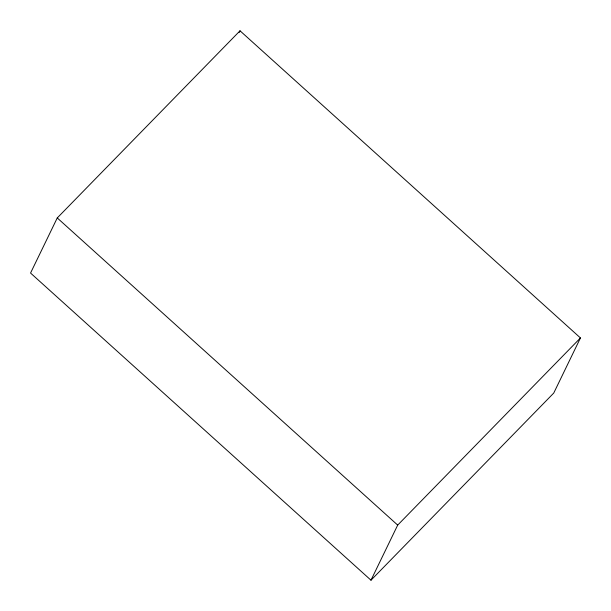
<?xml version="1.0" encoding="UTF-8"?>
<svg xmlns="http://www.w3.org/2000/svg" width="611" height="611" viewBox="0 0 611 611"><rect width="100%" height="100%" fill="white"/><g stroke="black" fill="none" stroke-linecap="round" stroke-linejoin="round"><path stroke-width="0.92" d="M57.258 217.944L30.55 273.048L370.984 580.206L553.742 393.056L580.45 337.952L240.016 30.794L57.258 217.944L397.692 525.101L370.984 580.206M239.191 32.49L240.016 30.794M397.692 525.101L580.45 337.952"/></g></svg>
